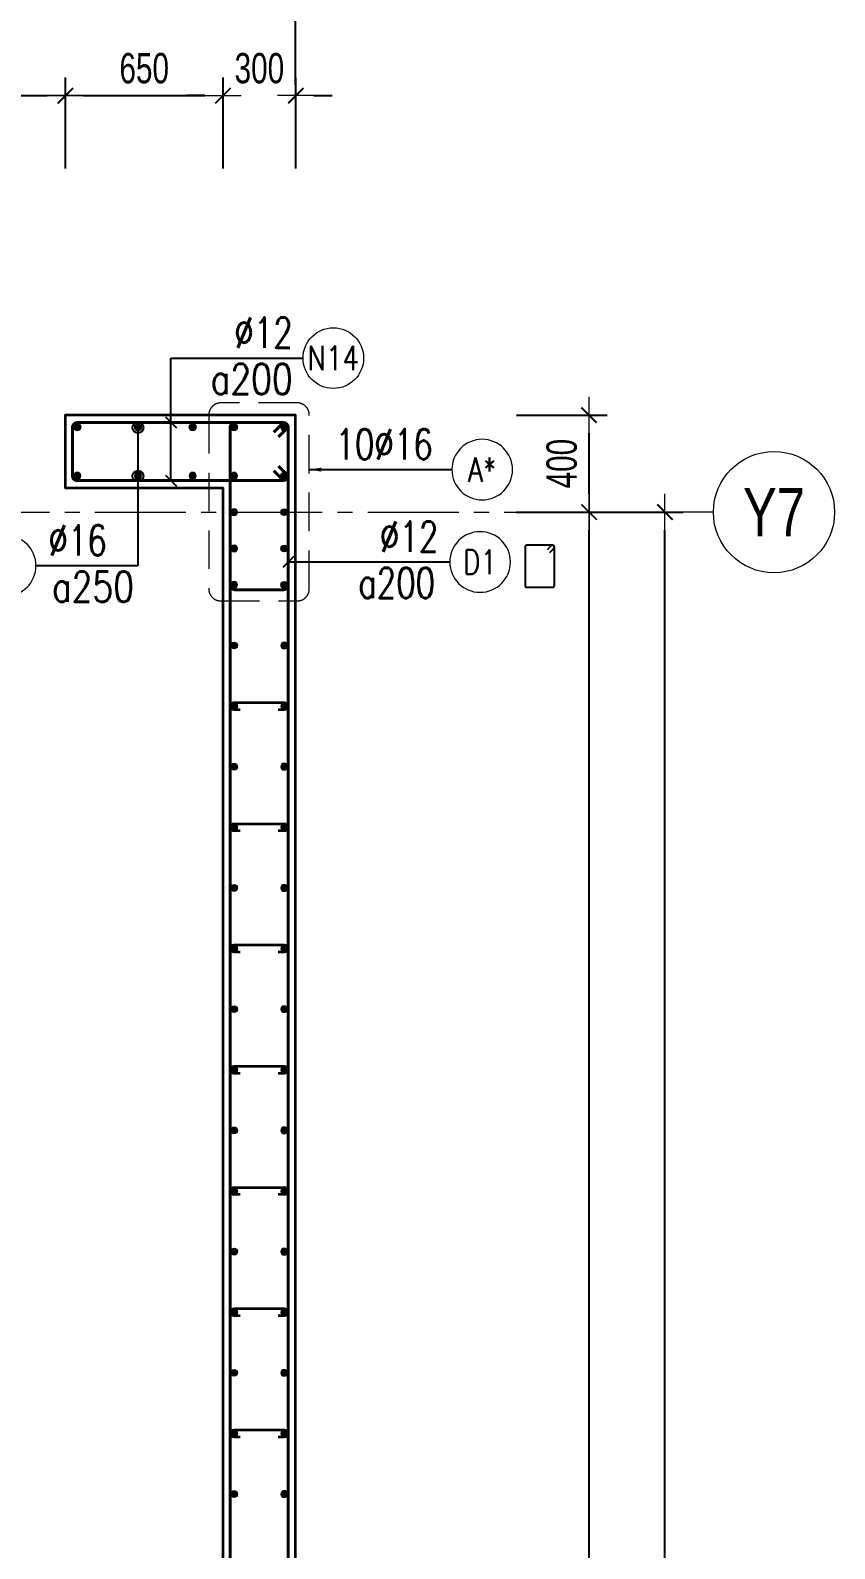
# Model space of a CAD drawing. Header units: millimetres. Extents: x 738475 to 1279438, y -34239 to 156422.
# Drawn here: x 1181879 to 1185196, y 105323 to 111585 of the extents above; entities that cross this region are included whole.
import ezdxf
from ezdxf.enums import TextEntityAlignment as Align

# ---------------------------------------------------------------- set-up
doc = ezdxf.new("R2010")
doc.units = ezdxf.units.MM
doc.header["$MEASUREMENT"] = 0
doc.linetypes.add('HIDDEN2', pattern=[4.7625, 3.175, -1.5875])
doc.linetypes.add('OF_Grid_1$0$CENTER2', pattern=[1.125, 0.75, -0.125, 0.125, -0.125])
doc.layers.get('0').update_dxf_attribs({"lineweight": 20})
doc.layers.get('Defpoints').update_dxf_attribs({"color": 151, "lineweight": 9})
for name, color, linetype, lineweight in [('KC-LEADER', 153, 'Continuous', 18), ('KC-THEP', 6, 'Continuous', 40), ('NDC_S_DIM', 1, 'Continuous', 15), ('NDC_S_HIDDEN', 8, 'HIDDEN2', 13), ('NDC_S_LEADER', 1, 'Continuous', 15), ('NDC_S_REBAR', 4, 'Continuous', 35), ('NDC_S_STIRRUP', 4, 'Continuous', 40), ('NDC_S_VN TEXT', 7, 'Continuous', 20), ('NDC_S_WALL', 6, 'Continuous', 35), ('OF_Grid_1$0$NDC_S_AXIS', 5, 'OF_Grid_1$0$CENTER2', 13), ('OF_Grid_1$0$NDC_S_SYMBOL', 1, 'Continuous', 15), ('OF_Grid_1$0$NDC_S_TEXT SYMBOL', 7, 'Continuous', 20)]:
    doc.layers.add(name, color=color, linetype=linetype, lineweight=lineweight)
doc.layers.add('Ligature', color=1, linetype='Continuous')
doc.styles.add('NDC_ARIAL', font='arial.ttf', dxfattribs={"width": 0.85})
doc.styles.add('NDC_DIM', font='', dxfattribs={"width": 0.75})
doc.styles.add('NDC_EN TXT', font='romans.shx', dxfattribs={"width": 0.8})
doc.styles.add('OF_Grid_1$0$NDC_ANNO', font='', dxfattribs={"width": 0.8})
doc.styles.get('NDC_DIM').set_extended_font_data('Dotum')
doc.styles.get('OF_Grid_1$0$NDC_ANNO').set_extended_font_data('Dotum')
doc.dimstyles.new('NDC_1-50', dxfattribs={"dimscale": 50, "dimtxt": 2.5, "dimasz": 1, "dimexe": 1.5, "dimexo": 0, "dimgap": 0.8, "dimtad": 1, "dimdec": 0, "dimdsep": 46, "dimtxsty": 'NDC_ARIAL', "dimblk": 'DIMMARK', "dimcen": 49999.938995, "dimdle": 1.5, "dimclrd": 1, "dimclre": 1, "dimclrt": 3, "dimadec": 0, "dimazin": 0, "dimtfac": 1, "dimtdec": 0, "dimtix": 1, "dimtmove": 2, "dimatfit": 3, "dimfxl": 1, "dimarcsym": 0})
doc.dimstyles.new('NDC_dim_30', dxfattribs={"dimscale": 30, "dimtxt": 2.5, "dimasz": 1.5, "dimexe": 1.5, "dimexo": 2.5, "dimgap": 1, "dimtad": 1, "dimdec": 0, "dimzin": 0, "dimdsep": 46, "dimtxsty": 'NDC_DIM', "dimblk": 'DIMMARK', "dimcen": 0.09, "dimdle": 1.2, "dimclrd": 1, "dimclre": 1, "dimclrt": 3, "dimadec": 0, "dimazin": 0, "dimtfac": 1, "dimtdec": 0, "dimtix": 1, "dimtofl": 0, "dimtmove": 0, "dimatfit": 3, "dimfxl": 6, "dimfxlon": 1, "dimtolj": 1, "dimtzin": 0, "dimarcsym": 0})
doc.dimstyles.new('NDC_dim_50', dxfattribs={"dimscale": 50, "dimtxt": 2.5, "dimasz": 1.5, "dimexe": 1.5, "dimexo": 2.5, "dimgap": 1, "dimtad": 1, "dimdec": 0, "dimzin": 0, "dimdsep": 46, "dimtxsty": 'NDC_DIM', "dimblk": 'DIMMARK', "dimcen": 0.09, "dimdle": 1.2, "dimclrd": 1, "dimclre": 1, "dimclrt": 3, "dimadec": 0, "dimazin": 0, "dimtfac": 1, "dimtdec": 0, "dimtix": 1, "dimtofl": 0, "dimtmove": 0, "dimatfit": 3, "dimfxl": 6, "dimfxlon": 1, "dimtolj": 1, "dimtzin": 0, "dimarcsym": 0})

# ---------------------------------------------------------------- blocks, each defined once
blk = doc.blocks.new('THEP')
at = {"layer": 'KC-LEADER', "color": 6}
blk.add_circle((0, 0), 14, dxfattribs=at)
at = {"layer": 'KC-THEP'}
for p, q in [((-14, 0), (14, 0)), ((9.9, 9.9), (-9.9, -9.9)), ((-9.9, 9.9), (9.9, -9.9)), ((0, 14), (0, -14))]:
    blk.add_line(p, q, dxfattribs=at)
blk = doc.blocks.new('DIMMARK')
at = {"layer": 'NDC_S_DIM', "color": 1}
blk.add_line((-1.5, 0), (1, 0), dxfattribs=at)
at = {"layer": 'NDC_S_DIM', "color": 2, "const_width": 0.1}
blk.add_lwpolyline([(-0.424, -0.424), (0.424, 0.424)], dxfattribs=at)
blk = doc.blocks.new('*U13')
blk.add_circle((-2.5, 0), 2.5)
at = {"layer": 'NDC_S_VN TEXT', "color": 3, "style": 'NDC_EN TXT', "width": 0.75}
blk.add_attdef('DK1', (0.5, 0.85), '', height=2.5, dxfattribs=at)
at = {"layer": 'NDC_S_VN TEXT', "color": 7, "style": 'NDC_EN TXT', "width": 0.8}
blk.add_attdef('SH2', text='', height=2, dxfattribs=at).set_placement((-2.5, 0), align=Align.MIDDLE)
blk = doc.blocks.new('*U11')
blk.add_circle((-2.5, 0), 2.5)
at = {"layer": 'NDC_S_VN TEXT', "color": 3, "style": 'NDC_EN TXT', "width": 0.75}
for tag, p in [('DK1', (0.5, 0.85)), ('KC1', (0.5, -2.97))]:
    blk.add_attdef(tag, p, '', height=2.5, dxfattribs=at)
at = {"layer": 'NDC_S_VN TEXT', "color": 7, "style": 'NDC_EN TXT', "width": 0.8}
blk.add_attdef('SH2', text='', height=2, dxfattribs=at).set_placement((-2.5, 0), align=Align.MIDDLE)
blk = doc.blocks.new('*U10')
blk.add_circle((2.5, 0), 2.5)
at = {"layer": 'NDC_S_VN TEXT', "color": 3, "style": 'NDC_EN TXT'}
for tag, width, p in [('DK2', 0.75, (-0.85, 0.85)), ('KC2', 0.8, (-0.85, -2.97))]:
    blk.add_attdef(tag, text='', height=2.5, dxfattribs=dict(at, width=width)).set_placement(p, align=Align.RIGHT)
at = {"layer": 'NDC_S_VN TEXT', "color": 7, "style": 'NDC_EN TXT', "width": 0.8}
blk.add_attdef('SH3', text='', height=2, dxfattribs=at).set_placement((2.5, 0), align=Align.MIDDLE)
blk = doc.blocks.new('*D622')
at = {"layer": 'Defpoints', "color": 0, "ltscale": 200, "transparency": 16777216}
for p in [(1182023.6, 111316.1), (1180923.6, 109698.4), (1182023.6, 109698.4)]:
    blk.add_point(p, dxfattribs=at)
at = {"layer": 'NDC_S_DIM', "color": 1, "lineweight": -2, "ltscale": 200, "transparency": 16777216}
for p, q in [((1180923.6, 111016.1), (1180923.6, 111391.1)), ((1182023.6, 111016.1), (1182023.6, 111391.1)), ((1180998.6, 111316.1), (1181948.6, 111316.1))]:
    blk.add_line(p, q, dxfattribs=at)
at = {"layer": 'NDC_S_DIM', "color": 1, "lineweight": -2, "ltscale": 200, "transparency": 16777216, "xscale": 75, "yscale": 75, "zscale": 75, "rotation": 180}
blk.add_blockref('DIMMARK', (1180923.6, 111316.1), dxfattribs=at)
at = {"layer": 'NDC_S_DIM', "color": 1, "lineweight": -2, "ltscale": 200, "transparency": 16777216, "xscale": 75, "yscale": 75, "zscale": 75}
blk.add_blockref('DIMMARK', (1182023.6, 111316.1), dxfattribs=at)
at = {"layer": 'NDC_S_DIM', "color": 3, "ltscale": 200, "transparency": 16777216, "insert": (1181473.6, 111428.7), "char_height": 125, "attachment_point": 5, "style": 'NDC_DIM'}
blk.add_mtext('\\A1;1100', dxfattribs=at)
blk = doc.blocks.new('*D610')
at = {"layer": 'Defpoints', "color": 0, "ltscale": 200, "transparency": 16777216}
for p in [(1182673.6, 111316.1), (1182023.6, 109698.4), (1182673.6, 109698.4)]:
    blk.add_point(p, dxfattribs=at)
at = {"layer": 'NDC_S_DIM', "color": 1, "lineweight": -2, "ltscale": 200, "transparency": 16777216}
for p, q in [((1182023.6, 111016.1), (1182023.6, 111391.1)), ((1182673.6, 111016.1), (1182673.6, 111391.1)), ((1182098.6, 111316.1), (1182598.6, 111316.1))]:
    blk.add_line(p, q, dxfattribs=at)
at = {"layer": 'NDC_S_DIM', "color": 1, "lineweight": -2, "ltscale": 200, "transparency": 16777216, "xscale": 75, "yscale": 75, "zscale": 75, "rotation": 180}
blk.add_blockref('DIMMARK', (1182023.6, 111316.1), dxfattribs=at)
at = {"layer": 'NDC_S_DIM', "color": 1, "lineweight": -2, "ltscale": 200, "transparency": 16777216, "xscale": 75, "yscale": 75, "zscale": 75}
blk.add_blockref('DIMMARK', (1182673.6, 111316.1), dxfattribs=at)
at = {"layer": 'NDC_S_DIM', "color": 3, "ltscale": 200, "transparency": 16777216, "insert": (1182348.6, 111428.7), "char_height": 125, "attachment_point": 5, "style": 'NDC_DIM'}
blk.add_mtext('\\A1;650', dxfattribs=at)
blk = doc.blocks.new('*D611')
at = {"layer": 'Defpoints', "color": 0, "ltscale": 200, "transparency": 16777216}
for p in [(1182973.6, 111316.1), (1182673.6, 109698.4), (1182973.6, 109698.4)]:
    blk.add_point(p, dxfattribs=at)
at = {"layer": 'NDC_S_DIM', "color": 1, "lineweight": -2, "ltscale": 200, "transparency": 16777216}
for p, q in [((1182673.6, 111016.1), (1182673.6, 111391.1)), ((1182973.6, 111016.1), (1182973.6, 111391.1)), ((1182598.6, 111316.1), (1182523.6, 111316.1)), ((1183048.6, 111316.1), (1183123.6, 111316.1))]:
    blk.add_line(p, q, dxfattribs=at)
at = {"layer": 'NDC_S_DIM', "color": 1, "lineweight": -2, "ltscale": 200, "transparency": 16777216, "xscale": 75, "yscale": 75, "zscale": 75}
blk.add_blockref('DIMMARK', (1182673.6, 111316.1), dxfattribs=at)
at = {"layer": 'NDC_S_DIM', "color": 1, "lineweight": -2, "ltscale": 200, "transparency": 16777216, "xscale": 75, "yscale": 75, "zscale": 75, "rotation": 180}
blk.add_blockref('DIMMARK', (1182973.6, 111316.1), dxfattribs=at)
at = {"layer": 'NDC_S_DIM', "color": 3, "ltscale": 200, "transparency": 16777216, "insert": (1182823.6, 111428.7), "char_height": 125, "attachment_point": 5, "style": 'NDC_DIM'}
blk.add_mtext('\\A1;300', dxfattribs=at)
blk = doc.blocks.new('*U17')
at = {"layer": 'OF_Grid_1$0$NDC_S_SYMBOL'}
blk.add_line((-5, 0), (-9, 0), dxfattribs=at)
blk.add_circle((0, 0), 5, dxfattribs=at)
at = {"layer": 'OF_Grid_1$0$NDC_S_TEXT SYMBOL', "color": 7, "style": 'OF_Grid_1$0$NDC_ANNO', "width": 0.8}
blk.add_attdef('GRID', text='', height=4, rotation=90, dxfattribs=at).set_placement((0, 0), align=Align.MIDDLE)
blk = doc.blocks.new('*D605')
at = {"layer": 'Defpoints', "color": 0, "ltscale": 200, "transparency": 16777216}
for p in [(1182972.6, 111660.1), (1177672.6, 110952.4), (1182972.6, 109998.4)]:
    blk.add_point(p, dxfattribs=at)
at = {"layer": 'NDC_S_DIM', "color": 1, "lineweight": -2, "ltscale": 200, "transparency": 16777216}
for p, q in [((1177672.6, 111360.1), (1177672.6, 111735.1)), ((1182972.6, 111360.1), (1182972.6, 111735.1)), ((1177747.6, 111660.1), (1182897.6, 111660.1))]:
    blk.add_line(p, q, dxfattribs=at)
at = {"layer": 'NDC_S_DIM', "color": 1, "lineweight": -2, "ltscale": 200, "transparency": 16777216, "xscale": 75, "yscale": 75, "zscale": 75, "rotation": 180}
blk.add_blockref('DIMMARK', (1177672.6, 111660.1), dxfattribs=at)
at = {"layer": 'NDC_S_DIM', "color": 1, "lineweight": -2, "ltscale": 200, "transparency": 16777216, "xscale": 75, "yscale": 75, "zscale": 75}
blk.add_blockref('DIMMARK', (1182972.6, 111660.1), dxfattribs=at)
at = {"layer": 'NDC_S_DIM', "color": 3, "ltscale": 200, "transparency": 16777216, "insert": (1180322.6, 111772.7), "char_height": 125, "attachment_point": 5, "style": 'NDC_DIM'}
blk.add_mtext('\\A1;5300', dxfattribs=at)
blk = doc.blocks.new('*D606')
at = {"layer": 'Defpoints', "color": 0, "transparency": 16777216}
for p in [(1182972.6, 109598.4), (1184183.3, 109598.4), (1182972.6, 97998.4)]:
    blk.add_point(p, dxfattribs=at)
at = {"layer": 'NDC_S_DIM', "color": 1, "lineweight": -2, "transparency": 16777216}
for p, q in [((1183883.3, 109598.4), (1184258.3, 109598.4)), ((1184183.3, 98073.4), (1184183.3, 109523.4)), ((1183883.3, 97998.4), (1184258.3, 97998.4))]:
    blk.add_line(p, q, dxfattribs=at)
at = {"layer": 'NDC_S_DIM', "color": 1, "lineweight": -2, "transparency": 16777216, "xscale": 75, "yscale": 75, "zscale": 75}
for p, rotation in [((1184183.3, 109598.4), 90), ((1184183.3, 97998.4), 270)]:
    blk.add_blockref('DIMMARK', p, dxfattribs=dict(at, rotation=rotation))
at = {"layer": 'NDC_S_DIM', "color": 3, "transparency": 16777216, "insert": (1184070.7, 103798.4), "char_height": 125, "attachment_point": 5, "rotation": 90, "style": 'NDC_DIM'}
blk.add_mtext('\\A1;11600', dxfattribs=at)
blk = doc.blocks.new('*D607')
at = {"layer": 'Defpoints', "color": 0, "ltscale": 200, "transparency": 16777216}
for p in [(1182972.6, 109998.4), (1184183.3, 109998.4), (1182972.8, 109598.4)]:
    blk.add_point(p, dxfattribs=at)
at = {"layer": 'NDC_S_DIM', "color": 1, "lineweight": -2, "ltscale": 200, "transparency": 16777216}
for p, q in [((1183883.3, 109998.4), (1184258.3, 109998.4)), ((1184183.3, 109673.4), (1184183.3, 109923.4)), ((1183883.3, 109598.4), (1184258.3, 109598.4))]:
    blk.add_line(p, q, dxfattribs=at)
at = {"layer": 'NDC_S_DIM', "color": 1, "lineweight": -2, "ltscale": 200, "transparency": 16777216, "xscale": 75, "yscale": 75, "zscale": 75}
for p, rotation in [((1184183.3, 109998.4), 90), ((1184183.3, 109598.4), 270)]:
    blk.add_blockref('DIMMARK', p, dxfattribs=dict(at, rotation=rotation))
at = {"layer": 'NDC_S_DIM', "color": 3, "ltscale": 200, "transparency": 16777216, "insert": (1184070.7, 109798.4), "char_height": 125, "attachment_point": 5, "rotation": 90, "style": 'NDC_DIM'}
blk.add_mtext('\\A1;400', dxfattribs=at)
blk = doc.blocks.new('*D609')
at = {"layer": 'Defpoints', "color": 0, "ltscale": 200, "transparency": 16777216}
for p in [(1182972.6, 109598.4), (1184495.9, 109598.4), (1182972.6, 97998.6)]:
    blk.add_point(p, dxfattribs=at)
at = {"layer": 'NDC_S_DIM', "color": 1, "lineweight": -2, "ltscale": 200, "transparency": 16777216}
for p, q in [((1184195.9, 109598.4), (1184570.9, 109598.4)), ((1184495.9, 98073.6), (1184495.9, 109523.4)), ((1184195.9, 97998.6), (1184570.9, 97998.6))]:
    blk.add_line(p, q, dxfattribs=at)
at = {"layer": 'NDC_S_DIM', "color": 1, "lineweight": -2, "ltscale": 200, "transparency": 16777216, "xscale": 75, "yscale": 75, "zscale": 75}
for p, rotation in [((1184495.9, 109598.4), 90), ((1184495.9, 97998.6), 270)]:
    blk.add_blockref('DIMMARK', p, dxfattribs=dict(at, rotation=rotation))
at = {"layer": 'NDC_S_DIM', "color": 3, "ltscale": 200, "transparency": 16777216, "insert": (1184383.3, 103798.5), "char_height": 125, "attachment_point": 5, "rotation": 90, "style": 'NDC_DIM'}
blk.add_mtext('\\A1;11600', dxfattribs=at)

msp = doc.modelspace()

# ---------------------------------------------------------------- linework, layer by layer
at = {"layer": 'Ligature'}
msp.add_lwpolyline([(1184021.636, 109431.784), (1184037.601, 109447.75, 0.66817864), (1184031.828, 109461.688), (1183927.199, 109461.688, 0.41421356), (1183919.034, 109453.524), (1183919.034, 109296.416, 0.41421356), (1183927.199, 109288.251), (1184031.828, 109288.251, 0.41421356), (1184039.993, 109296.416), (1184039.993, 109453.524, 0.66817864), (1184026.055, 109459.297), (1184010.089, 109443.331)], format="xyb", dxfattribs=at)
at = {"layer": 'NDC_S_HIDDEN', "ltscale": 50}
msp.add_lwpolyline([(1182979.279, 110049.068), (1182664.908, 110049.068, 0.41421356), (1182614.908, 109999.068), (1182614.908, 109282.039, 0.41421356), (1182664.908, 109232.039), (1182979.279, 109232.039, 0.41421356), (1183029.279, 109282.039), (1183029.279, 109999.068, 0.41421356)], format="xyb", close=True, dxfattribs=at)
at = {"layer": 'NDC_S_REBAR'}
for points in [[(1182744.262, 108783.363), (1182719.262, 108783.363, -1), (1182719.262, 108813.363), (1182926.287, 108813.363, -1), (1182926.287, 108783.363), (1182901.287, 108783.363)], [(1182744.262, 108283.363), (1182719.262, 108283.363, -1), (1182719.262, 108313.363), (1182926.287, 108313.363, -1), (1182926.287, 108283.363), (1182901.287, 108283.363)], [(1182744.262, 107783.363), (1182719.262, 107783.363, -1), (1182719.262, 107813.363), (1182926.287, 107813.363, -1), (1182926.287, 107783.363), (1182901.287, 107783.363)], [(1182744.262, 107283.363), (1182719.262, 107283.363, -1), (1182719.262, 107313.363), (1182926.287, 107313.363, -1), (1182926.287, 107283.363), (1182901.287, 107283.363)], [(1182744.262, 106783.363), (1182719.262, 106783.363, -1), (1182719.262, 106813.363), (1182926.287, 106813.363, -1), (1182926.287, 106783.363), (1182901.287, 106783.363)], [(1182744.262, 106283.363), (1182719.262, 106283.363, -1), (1182719.262, 106313.363), (1182926.287, 106313.363, -1), (1182926.287, 106283.363), (1182901.287, 106283.363)], [(1182744.262, 105783.363), (1182719.262, 105783.363, -1), (1182719.262, 105813.363), (1182926.287, 105813.363, -1), (1182926.287, 105783.363), (1182901.287, 105783.363)]]:
    msp.add_lwpolyline(points, format="xyb", dxfattribs=at)
at = {"layer": 'NDC_S_STIRRUP'}
for points in [[(1182882.774, 109768.363), (1182922.774, 109728.363, 0.41421356), (1182942.774, 109748.363), (1182942.774, 109948.363, 0.41421356), (1182922.774, 109968.363), (1182072.774, 109968.363, 0.41421356), (1182052.774, 109948.363), (1182052.774, 109748.363, 0.41435759), (1182072.774, 109728.363), (1182922.774, 109728.363, 0.41421356), (1182942.774, 109748.363), (1182902.774, 109788.363)], [(1182902.774, 97688.363), (1182942.774, 97648.363, -0.41421356), (1182922.774, 97628.363), (1182722.774, 97628.363, -0.41421356), (1182702.774, 97648.363), (1182702.774, 109948.363, -0.41421356), (1182722.774, 109968.363), (1182922.774, 109968.363, -0.41421356), (1182942.774, 109948.363), (1182942.774, 97648.363, -0.41421356), (1182922.774, 97628.363), (1182882.774, 97668.363)], [(1182902.774, 109908.363), (1182942.774, 109948.363, 0.41421356), (1182922.774, 109968.363), (1182722.774, 109968.363, 0.41421356), (1182702.774, 109948.363), (1182702.774, 109298.363, 0.41421356), (1182722.774, 109278.363), (1182922.774, 109278.363, 0.41421356), (1182942.774, 109298.363), (1182942.774, 109948.363, 0.41421356), (1182922.774, 109968.363), (1182882.774, 109928.363)]]:
    msp.add_lwpolyline(points, format="xyb", dxfattribs=at)
at = {"layer": 'NDC_S_WALL'}
msp.add_lwpolyline([(1182972.774, 97598.363), (1182972.774, 109998.363), (1182972.774, 109998.363), (1182022.774, 109998.363), (1182022.774, 109998.363), (1182022.774, 109698.363), (1182022.774, 109698.363), (1182672.774, 109698.363), (1182672.774, 97898.363)], dxfattribs=at)
at = {"layer": 'OF_Grid_1$0$NDC_S_AXIS', "ltscale": 500}
msp.add_line((1168645.595, 109598.363), (1184495.919, 109598.363), dxfattribs=at)

# ---------------------------------------------------------------- block references
at = {"layer": 'KC-THEP'}
for p, rotation in [((1182072.774, 109948.363), 189.6685644363809), ((1182322.774, 109948.363), 189.6685644363809), ((1182548.187, 109948.363), 189.6685644363809), ((1182719.262, 109948.363), 189.6685644363809), ((1182926.287, 109748.363), 9.668564436380898), ((1182926.287, 109598.363), 9.668564436380898), ((1182926.287, 109448.363), 9.668564436380898), ((1182926.287, 109298.363), 9.668564436380898), ((1182719.262, 109048.363), 189.6685644363809), ((1182719.262, 108798.363), 189.6685644363809), ((1182719.262, 108548.363), 189.6685644363809), ((1182719.262, 108298.363), 189.6685644363809), ((1182719.262, 108048.363), 189.6685644363809), ((1182719.262, 107798.363), 189.6685644363809), ((1182719.262, 107548.363), 189.6685644363809), ((1182719.262, 107298.363), 189.6685644363809), ((1182719.262, 107048.363), 189.6685644363809), ((1182719.262, 106798.363), 189.6685644363809), ((1182719.262, 106548.363), 189.6685644363809), ((1182719.262, 106298.363), 189.6685644363809), ((1182719.262, 106048.363), 189.6685644363809), ((1182719.262, 105798.363), 189.6685644363809), ((1182719.262, 105548.363), 189.6685644363809)]:
    msp.add_blockref('THEP', p, dxfattribs=dict(at, rotation=rotation))
at = {"layer": 'KC-THEP', "xscale": -1}
for p, rotation in [((1182926.287, 109948.363), 170.331435563619), ((1182072.774, 109748.363), 350.3314355636191), ((1182322.774, 109748.363), 350.3314355636191), ((1182548.187, 109748.363), 350.3314355636191), ((1182719.262, 109748.363), 350.3314355636191), ((1182719.262, 109598.363), 350.3314355636191), ((1182719.262, 109448.363), 350.3314355636191), ((1182719.262, 109298.363), 350.3314355636191), ((1182926.287, 109048.363), 170.331435563619), ((1182926.287, 108798.363), 170.331435563619), ((1182926.287, 108548.363), 170.331435563619), ((1182926.287, 108298.363), 170.331435563619), ((1182926.287, 108048.363), 170.331435563619), ((1182926.287, 107798.363), 170.331435563619), ((1182926.287, 107548.363), 170.331435563619), ((1182926.287, 107298.363), 170.331435563619), ((1182926.287, 107048.363), 170.331435563619), ((1182926.287, 106798.363), 170.331435563619), ((1182926.287, 106548.363), 170.331435563619), ((1182926.287, 106298.363), 170.331435563619), ((1182926.287, 106048.363), 170.331435563619), ((1182926.287, 105798.363), 170.331435563619), ((1182926.287, 105548.363), 170.331435563619)]:
    msp.add_blockref('THEP', p, dxfattribs=dict(at, rotation=rotation))
at = {"layer": 'NDC_S_VN TEXT', "xscale": 50, "yscale": 50, "zscale": 50}
msp.add_blockref('*U10', (1183003.589, 110233.641), dxfattribs=at).add_auto_attribs({'SH3': 'N14', 'DK2': '%%C12', 'KC2': 'a200'})
at = {"layer": 'NDC_S_VN TEXT'}
ref = msp.add_blockref('*U13', (1183617.407, 109773.727), dxfattribs=dict(at, xscale=-50, yscale=50, zscale=50))
ref.add_attrib('SH2', 'A*', dxfattribs={"color": 7, "height": 100, "style": 'NDC_EN TXT', "width": 0.8}).set_placement((1183742.407, 109773.727), align=Align.MIDDLE)
ref.add_attrib('DK1', '10%%C16', (1183137.05, 109816.002), dxfattribs={"color": 3, "height": 125, "style": 'NDC_EN TXT', "width": 0.75})
ref = msp.add_blockref('*U10', (1181902.163, 109377.24), dxfattribs=dict(at, xscale=-50, yscale=50, zscale=50))
ref.add_attrib('SH3', 'B*', dxfattribs={"color": 7, "height": 100, "style": 'NDC_EN TXT', "width": 0.8}).set_placement((1181777.163, 109377.24), align=Align.MIDDLE)
ref.add_attrib('DK2', '%%C16', dxfattribs={"color": 3, "height": 125, "style": 'NDC_EN TXT', "width": 0.75}).set_placement((1182194.663, 109419.516), align=Align.RIGHT)
ref.add_attrib('KC2', 'a250', dxfattribs={"color": 3, "height": 125, "style": 'NDC_EN TXT', "width": 0.8}).set_placement((1182306.568, 109228.613), align=Align.RIGHT)
ref = msp.add_blockref('*U11', (1183608.711, 109392.785), dxfattribs=dict(at, xscale=-50, yscale=50, zscale=50))
ref.add_attrib('SH2', 'D1', dxfattribs={"color": 7, "height": 100, "style": 'NDC_EN TXT', "width": 0.8}).set_placement((1183733.711, 109392.785), align=Align.MIDDLE)
ref.add_attrib('DK1', '%%C12', (1183320.319, 109435.061), dxfattribs={"color": 3, "height": 125, "style": 'NDC_EN TXT', "width": 0.75})
ref.add_attrib('KC1', 'a200', (1183231.033, 109244.158), dxfattribs={"color": 3, "height": 125, "style": 'NDC_EN TXT', "width": 0.75})
at = {"layer": 'OF_Grid_1$0$NDC_S_AXIS'}
ref = msp.add_blockref('*U17', (1184945.919, 109598.363), dxfattribs=dict(at, xscale=50, yscale=50, zscale=50))
ref.add_attrib('GRID', 'Y7', dxfattribs={"layer": 'OF_Grid_1$0$NDC_S_TEXT SYMBOL', "color": 7, "height": 200, "style": 'OF_Grid_1$0$NDC_ANNO', "width": 0.8}).set_placement((1184945.919, 109598.363), align=Align.MIDDLE)

# ---------------------------------------------------------------- dimensions: what is measured, and where the dimension line sits
at = {"layer": 'NDC_S_DIM', "ltscale": 200}
for base, p1, p2, picture, middle in [((1182972.574, 111660.108), (1177672.574, 110952.405), (1182972.574, 109998.363), '*D605', (1180322.574, 111772.693)), ((1182023.574, 111316.114), (1180923.574, 109698.363), (1182023.574, 109698.363), '*D622', (1181473.574, 111428.699)), ((1182673.574, 111316.114), (1182023.574, 109698.363), (1182673.574, 109698.363), '*D610', (1182348.574, 111428.699)), ((1182973.574, 111316.114), (1182673.574, 109698.363), (1182973.574, 109698.363), '*D611', (1182823.574, 111428.699))]:
    dim = msp.add_linear_dim(base=base, p1=p1, p2=p2, dimstyle='NDC_dim_50', override={"dimtmove": 1}, dxfattribs=at)
    dim.commit()
    dim.dimension.update_dxf_attribs({"geometry": picture, "text_midpoint": middle})
dim = msp.add_linear_dim(base=(1184183.324, 109998.363), p1=(1182972.774, 109598.363), p2=(1182972.574, 109998.363), angle=90, dimstyle='NDC_dim_50', override={"dimtmove": 1}, dxfattribs=at)
dim.commit()
dim.dimension.update_dxf_attribs({"geometry": '*D607', "text_midpoint": (1184183.324, 109798.363), "dimtype": 160})
at = {"layer": 'NDC_S_DIM'}
dim = msp.add_linear_dim(base=(1184183.324, 109598.363), p1=(1182972.574, 97998.363), p2=(1182972.574, 109598.363), angle=90, dimstyle='NDC_dim_50', override={"dimtmove": 1}, dxfattribs=at)
dim.commit()
dim.dimension.update_dxf_attribs({"geometry": '*D606', "text_midpoint": (1184070.739, 103798.363)})
at = {"layer": 'NDC_S_DIM', "ltscale": 200}
dim = msp.add_linear_dim(base=(1184495.919, 109598.363), p1=(1182972.574, 97998.617), p2=(1182972.574, 109598.363), angle=90, dimstyle='NDC_dim_50', override={"dimtmove": 1}, dxfattribs=at)
dim.commit()
dim.dimension.update_dxf_attribs({"geometry": '*D609', "text_midpoint": (1184383.335, 103798.49)})

# ---------------------------------------------------------------- leaders
at = {"layer": 'NDC_S_LEADER'}
for points, override in [([(1182458.85, 109728.363), (1182458.85, 110233.46), (1183003.589, 110233.46)], {"dimtad": 0, "dimldrblk": 'Oblique'}), ([(1182458.85, 109968.363), (1182458.85, 110233.46), (1183003.589, 110233.46)], {"dimtad": 0, "dimldrblk": 'Oblique'}), ([(1182322.774, 109946.953), (1182322.774, 109377.059), (1181902.163, 109377.059)], {"dimgap": 1, "dimtad": 0, "dimldrblk": 'Origin'}), ([(1182322.774, 109746.953), (1182322.774, 109377.059), (1181902.163, 109377.059)], {"dimgap": 1, "dimtad": 0, "dimldrblk": 'Origin'}), ([(1182942.774, 109392.785), (1183610.786, 109392.785)], {"dimtad": 0, "dimldrblk": 'Oblique'})]:
    msp.add_leader(points, dimstyle='NDC_dim_30', override=override, dxfattribs=at)
msp.add_leader([(1183029.279, 109773.727), (1183617.407, 109773.727)], dimstyle='NDC_1-50', dxfattribs=at)

doc.saveas('drawing.dxf')
